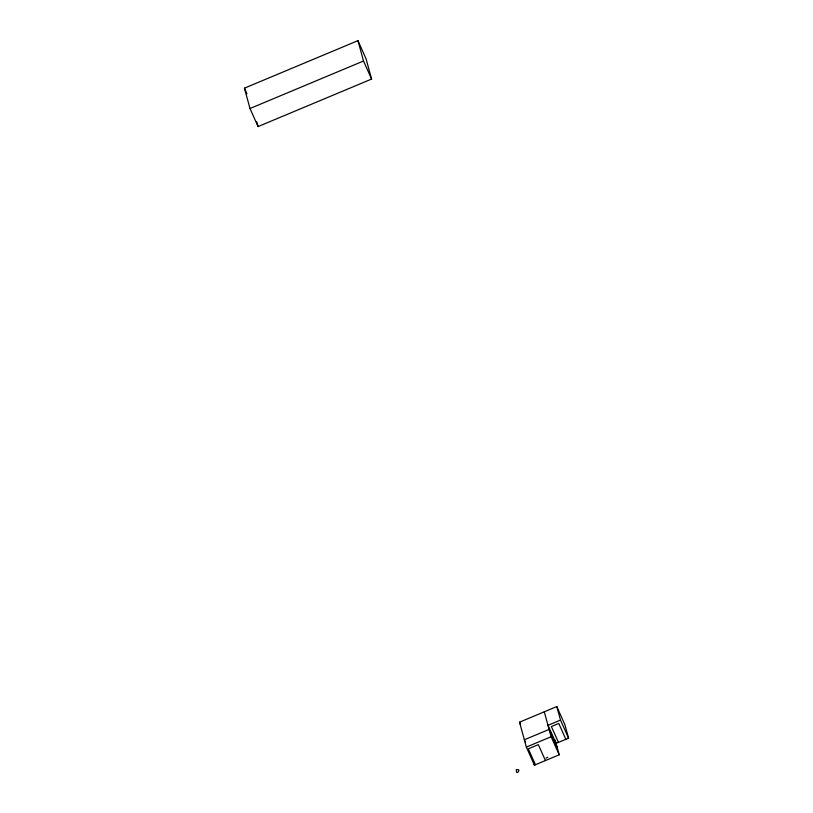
<?xml version="1.0" encoding="UTF-8"?>
<svg xmlns="http://www.w3.org/2000/svg" width="813" height="813" viewBox="0 0 813 813"><rect width="100%" height="100%" fill="white"/><g stroke="black" fill="none" stroke-linecap="round" stroke-linejoin="round"><path stroke-width="1.22" d="M546.062 758.143L547.759 757.228M516.336 769.952C515.92 776.72 522.18 767.889 516.438 769.85M244.428 88.17L357.944 40.65L366.023 58.709L371.592 79.064L258.077 126.574L249.998 108.525L244.428 88.17L246.949 93.81M249.998 108.525L363.513 61.005L357.944 40.65M519.527 722.178L556.793 706.568L564.872 724.627L568.572 738.153L556.072 743.387L559.202 754.799L534.436 765.165L526.357 747.106L519.527 722.178L520.533 724.434M556.793 706.568L560.503 720.094L547.992 725.328L551.123 736.741L559.202 754.799M526.357 747.106L551.123 736.741M363.513 61.005L371.592 79.064M560.503 720.094L568.572 738.153M565.848 739.291L558.765 723.448L551.366 726.548L558.45 742.391M557.19 747.462L549.121 729.413L524.344 739.779L525.361 742.035M545.442 760.541L538.328 744.647L528.328 748.834L535.442 764.728M555.147 740.003L556.072 743.387L547.992 725.328L544.293 711.802M533.44 761.496L534.436 765.165M256.766 121.787L258.077 126.574"/></g></svg>
